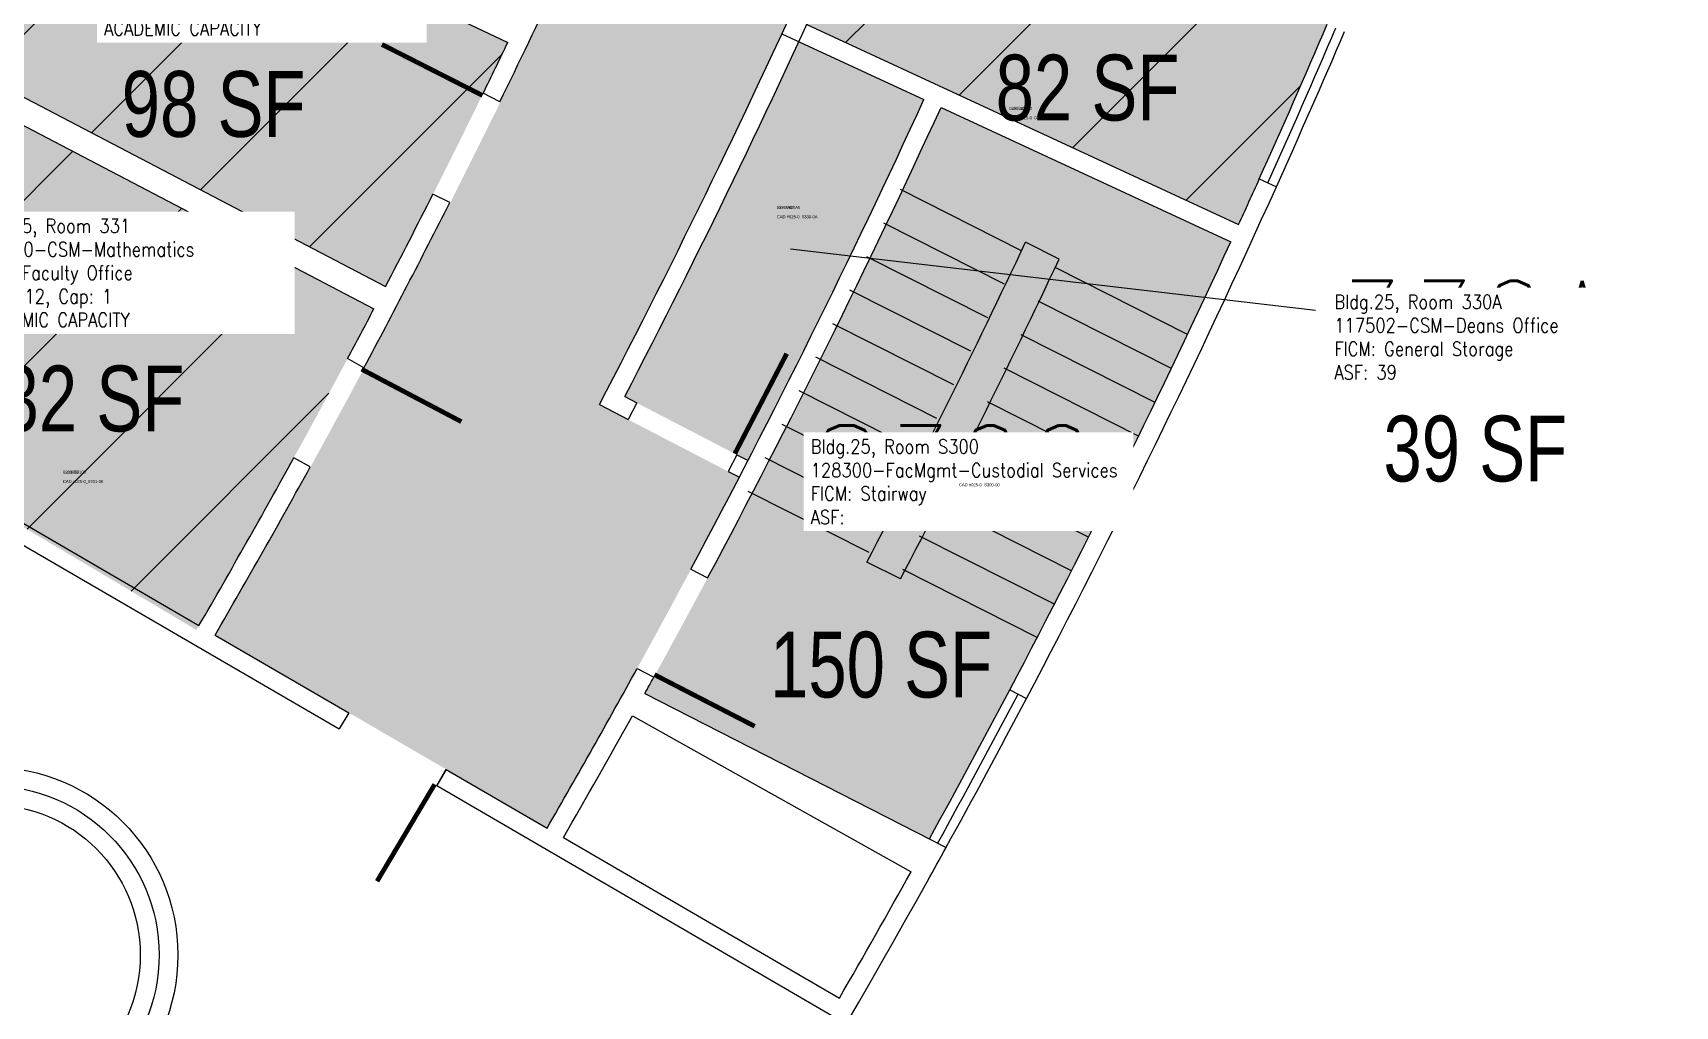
# Model space of a CAD drawing. Header units: inches. Extents: x -325 to 762, y 0 to 3497.
# Drawn here: x -21 to 504, y 355 to 666 of the extents above; entities that cross this region are included whole.
import ezdxf
from ezdxf.enums import TextEntityAlignment as Align

# ---------------------------------------------------------------- set-up
doc = ezdxf.new("R2010")
doc.units = ezdxf.units.IN
doc.header["$LTSCALE"] = 10
doc.header["$MEASUREMENT"] = 0
for name, color, linetype in [('A-DOOR', 2, 'CONTINUOUS'), ('A-FLOR', 3, 'CONTINUOUS'), ('A-GLAZ', 1, 'CONTINUOUS'), ('A-GLAZ-SILL', 2, 'CONTINUOUS'), ('A-IDEN-CNUM', 7, 'CONTINUOUS'), ('A-IDEN-RNUM', 7, 'CONTINUOUS'), ('A-IDEN-SNUM', 4, 'CONTINUOUS'), ('A-IDEN-VNUM', 4, 'CONTINUOUS'), ('A-WALL', 5, 'CONTINUOUS'), ('AREA-TEXT', 3, 'CONTINUOUS'), ('Rooms-Capacity', 4, 'CONTINUOUS'), ('Rooms-Category-Color', 7, 'CONTINUOUS'), ('Rooms-College-Color', 7, 'CONTINUOUS'), ('Rooms-Department-Color', 7, 'CONTINUOUS'), ('Rooms-Division-Color', 7, 'CONTINUOUS'), ('Rooms-Information', 7, 'CONTINUOUS')]:
    doc.layers.add(name, color=color, linetype=linetype)
doc.styles.add('AREA', font='arial.ttf', dxfattribs={"width": 0.75, "height": 24})
doc.styles.add('ROOMSNUMBER', font='txt', dxfattribs={"height": 0.03})
doc.styles.add('ROOMVNUMBER', font='simplex.shx', dxfattribs={"width": 0.85})
pattern_1 = [(45, (0, 0), (-26.51650429449553, 26.51650429449553), [])]

msp = doc.modelspace()

# ---------------------------------------------------------------- hatches: boundary and pattern name
at = {"layer": 'Rooms-Capacity'}
h = msp.add_hatch(dxfattribs=at)
h.set_pattern_fill('ANSI31', color=256, scale=300, style=0)
h.set_pattern_definition(pattern_1)
edge = h.paths.add_edge_path()
edge.add_arc((-2305.089007704202, 1834.524642821109), 2702.99999982212, 332.4688813851261, 334.3169366773582)
edge.add_line((130.8685718291686, 663.0641570375292), (-20.83112920436406, 735.2562753711818))
edge.add_arc((-2305.089007775456, 1834.524642979054), 2534.999999967925, 332.47441857593884, 334.301440062524, ccw=False)
edge.add_line((-57.03938934567714, 662.9880823395206), (-25.1406556515708, 646.3005552268578))
edge.add_line((-25.1406556515708, 646.3005552268578), (-25.13898691523218, 646.30374510819))
edge.add_line((-25.13898691523218, 646.30374510819), (91.82304617029286, 585.1161407572208))
h = msp.add_hatch(dxfattribs=at)
h.set_pattern_fill('ANSI31', color=256, scale=300, style=0)
h.set_pattern_definition(pattern_1)
edge = h.paths.add_edge_path()
edge.add_arc((-2276.852425802612, 1812.192878932505), 2903.999999929438, 335.4348470459906, 336.9657216092209)
edge.add_line((395.6143423990593, 675.9106197874053), (388.2420231477604, 679.0272203641935))
edge.add_arc((-2276.852417251426, 1812.192879856893), 2895.995992417838, 336.9653943457595, 337.024747864695)
edge.add_line((389.4144554996178, 681.7886373973442), (257.0312962197945, 737.7527670995323))
edge.add_arc((-2305.089007424914, 1834.524643758848), 2786.999999960397, 335.27411751227197, 336.8255903493515, ccw=False)
edge.add_line((226.3969368451521, 668.785430322866), (364.3039816619143, 604.919574788305))
h = msp.add_hatch(dxfattribs=at)
h.set_pattern_fill('ANSI31', color=256, scale=300, style=0)
h.set_pattern_definition(pattern_1)
edge = h.paths.add_edge_path()
edge.add_line((88.1167550795958, 578.0314371255217), (-60.74401642742896, 655.9065710031418))
edge.add_line((-60.74401642742896, 655.9065710031418), (-113.0132383591249, 561.3283419799982))
edge.add_line((-113.0132383591249, 561.3283419799982), (31.41572043311453, 475.4975443850262))
edge.add_arc((-2305.089005146739, 1834.524641841421), 2702.999997091702, 329.8155927373088, 332.2993977300895)
at = {"layer": 'Rooms-Category-Color', "true_color": 0xadadad}
h = msp.add_hatch(color=253, dxfattribs=at)
edge = h.paths.add_edge_path()
edge.add_arc((-2305.089012571206, 1834.524642615237), 2685.000004883859, 2.680122461060307, 6.009516619147803, ccw=False)
edge.add_line((376.9740249776528, 1960.074986463877), (400.9176876248107, 1961.838290253188))
edge.add_arc((-2305.089007621355, 1834.524643226175), 2708.999999895975, -0.14923716504131335, 2.6936960249763047, ccw=False)
edge.add_line((403.9018028677688, 1827.468573365825), (361.9015771598802, 1827.438024315516))
edge.add_arc((-2690.659521096482, 1847.663844266196), 3052.628104172004, 356.47616770335486, 359.6203721645956, ccw=False)
edge.add_line((356.1970365421162, 1660.037994353565), (398.0843439215109, 1656.944151733535))
edge.add_arc((-5900.776047770278, 2177.898391182503), 6320.36672619742, 353.81799844341, 355.27204957289626, ccw=False)
edge.add_line((382.8367408813224, 1497.276707780081), (359.0595314988182, 1500.552247639279))
edge.add_arc((-1569.74639093911, 1734.833029545382), 1942.982184993512, 351.48423332969134, 353.07454191912336, ccw=False)
edge.add_line((351.8147101701484, 1447.11319028167), (288.4406572916791, 1455.770688339601))
edge.add_arc((-2305.089007749584, 1834.524643104202), 2621.040000018861, 349.5184109181256, 351.69137152447735, ccw=False)
edge.add_line((272.214784864454, 1357.706184698734), (335.5329564885483, 1348.375857141334))
edge.add_arc((-2305.089006778168, 1834.524648241203), 2684.999999995239, 349.42011848733335, 349.5684337207498, ccw=False)
edge.add_line((334.2656712793992, 1341.542008191812), (357.8805320152328, 1337.257883403915))
edge.add_arc((-2288.648014137146, 1828.422161913715), 2691.719839449023, 329.78649103858254, 349.486203159355, ccw=False)
edge.add_line((37.41831449803567, 473.8849240080444), (143.4365957939312, 412.2582192313848))
edge.add_arc((-2276.852403584197, 1812.192867436944), 2795.999974920815, 329.9542111320351, 331.0300489721218)
edge.add_arc((-2276.852404262776, 1812.192866802184), 2795.99997520704, 331.0300489902369, 332.5713902833464)
edge.add_line((204.8365791067481, 524.2349283662625), (160.1398151628969, 547.4318528720498))
edge.add_arc((-2305.090096059248, 1834.524948450896), 2781.001106053552, 332.4310014235534, 356.2309180593987)
edge.add_line((469.8959433921859, 1651.714574782643), (496.8252698892043, 1649.753485112916))
edge.add_arc((-2305.089007297025, 1834.524643598049), 2807.999999591874, 356.2271145859517, 357.3291228139134)
edge.add_line((499.8606327363536, 1703.675438080448), (502.2477746309028, 1773.498497123363))
edge.add_arc((-2305.089007808687, 1834.524642555099), 2808.000000082714, 358.754695199385, 359.8566391173927)
edge.add_line((502.9022023939774, 1827.498698554467), (475.9020962902591, 1827.490482599008))
edge.add_arc((-2305.089008352737, 1834.52464307847), 2781.000000632348, 359.8550779800285, 382.8913336785271)
edge.add_line((256.891257874169, 2916.290846553617), (303.2755612375506, 2935.736018582017))
edge.add_arc((-2275.305015167632, 1854.746569935257), 2795.999995904811, 22.74434717599586, 24.80482048592064)
edge.add_arc((-2275.3050125855, 1854.746571431475), 2795.999992933196, 24.80482048028733, 25.88065831385877)
edge.add_line((240.2706686520264, 3075.195239933672), (130.0563725979314, 3021.431537893134))
edge.add_arc((-2303.272265501725, 1835.045216972369), 2707.138851899517, 5.986642908536908, 25.991870559764493, ccw=False)
edge.add_line((389.1024915130124, 2117.39062822191), (365.1556280964301, 2115.627088730688))
at = {"layer": 'Rooms-Category-Color', "true_color": 0xfa9ba3}
h = msp.add_hatch(color=241, dxfattribs=at)
edge = h.paths.add_edge_path()
edge.add_arc((-2305.089007704202, 1834.524642821109), 2702.99999982212, 332.4688813851261, 334.3169366773582)
edge.add_line((130.8685718291686, 663.0641570375292), (-20.83112920436406, 735.2562753711818))
edge.add_arc((-2305.089007775456, 1834.524642979054), 2534.999999967925, 332.47441857593884, 334.301440062524, ccw=False)
edge.add_line((-57.03938934567714, 662.9880823395206), (-25.1406556515708, 646.3005552268578))
edge.add_line((-25.1406556515708, 646.3005552268578), (-25.13898691523218, 646.30374510819))
edge.add_line((-25.13898691523218, 646.30374510819), (91.82304617029286, 585.1161407572208))
h = msp.add_hatch(color=241, dxfattribs=at)
edge = h.paths.add_edge_path()
edge.add_arc((-2276.852425802612, 1812.192878932505), 2903.999999929438, 335.4348470459906, 336.9657216092209)
edge.add_line((395.6143423990593, 675.9106197874053), (388.2420231477604, 679.0272203641935))
edge.add_arc((-2276.852417251426, 1812.192879856893), 2895.995992417838, 336.9653943457595, 337.024747864695)
edge.add_line((389.4144554996178, 681.7886373973442), (257.0312962197945, 737.7527670995323))
edge.add_arc((-2305.089007424914, 1834.524643758848), 2786.999999960397, 335.27411751227197, 336.8255903493515, ccw=False)
edge.add_line((226.3969368451521, 668.785430322866), (364.3039816619143, 604.919574788305))
at = {"layer": 'Rooms-Category-Color', "true_color": 0xe3c5e1}
h = msp.add_hatch(color=254, dxfattribs=at)
edge = h.paths.add_edge_path()
edge.add_line((223.8814058121678, 663.338215870901), (263.8025280497968, 644.8504248545505))
edge.add_arc((-2276.852442896974, 1812.19288773375), 2796.000019141168, 332.6943426773992, 335.3228667695739, ccw=False)
edge.add_line((207.5947232944891, 529.5634067687206), (168.2364909192547, 549.9897165172733))
edge.add_arc((-2305.089007048213, 1834.524642835999), 2786.999999251647, 332.5546483717648, 335.1507680671677)
at = {"layer": 'Rooms-Category-Color', "true_color": 0xfa9ba3}
h = msp.add_hatch(color=241, dxfattribs=at)
edge = h.paths.add_edge_path()
edge.add_line((88.1167550795958, 578.0314371255217), (-60.74401642742896, 655.9065710031418))
edge.add_line((-60.74401642742896, 655.9065710031418), (-113.0132383591249, 561.3283419799982))
edge.add_line((-113.0132383591249, 561.3283419799982), (31.41572043311453, 475.4975443850262))
edge.add_arc((-2305.089005146739, 1834.524641841421), 2702.999997091702, 329.8155927373088, 332.2993977300895)
at = {"layer": 'Rooms-Category-Color', "true_color": 0xadadad}
h = msp.add_hatch(color=253, dxfattribs=at)
edge = h.paths.add_edge_path()
edge.add_arc((-2276.852425979009, 1812.192878891632), 2904.000000069777, 331.1015059848636, 335.3164664054992)
edge.add_line((361.8039600291536, 599.4651778046964), (269.2470529006109, 642.3290218110187))
edge.add_arc((-2276.852425762261, 1812.192879270836), 2802.00000004249, 331.0341634050599, 335.322498259072, ccw=False)
edge.add_line((174.6415446662591, 455.2178193707941), (265.5334484988139, 408.8076624735249))
at = {"layer": 'Rooms-College-Color', "true_color": 0xadadad}
h = msp.add_hatch(color=253, dxfattribs=at)
edge = h.paths.add_edge_path()
edge.add_arc((-2305.089012571206, 1834.524642615237), 2685.000004883859, 2.680122461060307, 6.009516619147803, ccw=False)
edge.add_line((376.9740249776528, 1960.074986463877), (400.9176876248107, 1961.838290253188))
edge.add_arc((-2305.089007621355, 1834.524643226175), 2708.999999895975, -0.14923716504131335, 2.6936960249763047, ccw=False)
edge.add_line((403.9018028677688, 1827.468573365825), (361.9015771598802, 1827.438024315516))
edge.add_arc((-2690.659521096482, 1847.663844266196), 3052.628104172004, 356.47616770335486, 359.6203721645956, ccw=False)
edge.add_line((356.1970365421162, 1660.037994353565), (398.0843439215109, 1656.944151733535))
edge.add_arc((-5900.776047770278, 2177.898391182503), 6320.36672619742, 353.81799844341, 355.27204957289626, ccw=False)
edge.add_line((382.8367408813224, 1497.276707780081), (359.0595314988182, 1500.552247639279))
edge.add_arc((-1569.74639093911, 1734.833029545382), 1942.982184993512, 351.48423332969134, 353.07454191912336, ccw=False)
edge.add_line((351.8147101701484, 1447.11319028167), (288.4406572916791, 1455.770688339601))
edge.add_arc((-2305.089007749584, 1834.524643104202), 2621.040000018861, 349.5184109181256, 351.69137152447735, ccw=False)
edge.add_line((272.214784864454, 1357.706184698734), (335.5329564885483, 1348.375857141334))
edge.add_arc((-2305.089006778168, 1834.524648241203), 2684.999999995239, 349.42011848733335, 349.5684337207498, ccw=False)
edge.add_line((334.2656712793992, 1341.542008191812), (357.8805320152328, 1337.257883403915))
edge.add_arc((-2288.648014137146, 1828.422161913715), 2691.719839449023, 329.78649103858254, 349.486203159355, ccw=False)
edge.add_line((37.41831449803567, 473.8849240080444), (143.4365957939312, 412.2582192313848))
edge.add_arc((-2276.852403584197, 1812.192867436944), 2795.999974920815, 329.9542111320351, 331.0300489721218)
edge.add_arc((-2276.852404262776, 1812.192866802184), 2795.99997520704, 331.0300489902369, 332.5713902833464)
edge.add_line((204.8365791067481, 524.2349283662625), (160.1398151628969, 547.4318528720498))
edge.add_arc((-2305.090096059248, 1834.524948450896), 2781.001106053552, 332.4310014235534, 356.2309180593987)
edge.add_line((469.8959433921859, 1651.714574782643), (496.8252698892043, 1649.753485112916))
edge.add_arc((-2305.089007297025, 1834.524643598049), 2807.999999591874, 356.2271145859517, 357.3291228139134)
edge.add_line((499.8606327363536, 1703.675438080448), (502.2477746309028, 1773.498497123363))
edge.add_arc((-2305.089007808687, 1834.524642555099), 2808.000000082714, 358.754695199385, 359.8566391173927)
edge.add_line((502.9022023939774, 1827.498698554467), (475.9020962902591, 1827.490482599008))
edge.add_arc((-2305.089008352737, 1834.52464307847), 2781.000000632348, 359.8550779800285, 382.8913336785271)
edge.add_line((256.891257874169, 2916.290846553617), (303.2755612375506, 2935.736018582017))
edge.add_arc((-2275.305015167632, 1854.746569935257), 2795.999995904811, 22.74434717599586, 24.80482048592064)
edge.add_arc((-2275.3050125855, 1854.746571431475), 2795.999992933196, 24.80482048028733, 25.88065831385877)
edge.add_line((240.2706686520264, 3075.195239933672), (130.0563725979314, 3021.431537893134))
edge.add_arc((-2303.272265501725, 1835.045216972369), 2707.138851899517, 5.986642908536908, 25.991870559764493, ccw=False)
edge.add_line((389.1024915130124, 2117.39062822191), (365.1556280964301, 2115.627088730688))
at = {"layer": 'Rooms-College-Color', "true_color": 0xffe090}
h = msp.add_hatch(color=41, dxfattribs=at)
edge = h.paths.add_edge_path()
edge.add_arc((-2305.089007704202, 1834.524642821109), 2702.99999982212, 332.4688813851261, 334.3169366773582)
edge.add_line((130.8685718291686, 663.0641570375292), (-20.83112920436406, 735.2562753711818))
edge.add_arc((-2305.089007775456, 1834.524642979054), 2534.999999967925, 332.47441857593884, 334.301440062524, ccw=False)
edge.add_line((-57.03938934567714, 662.9880823395206), (-25.1406556515708, 646.3005552268578))
edge.add_line((-25.1406556515708, 646.3005552268578), (-25.13898691523218, 646.30374510819))
edge.add_line((-25.13898691523218, 646.30374510819), (91.82304617029286, 585.1161407572208))
h = msp.add_hatch(color=41, dxfattribs=at)
edge = h.paths.add_edge_path()
edge.add_arc((-2276.852425802612, 1812.192878932505), 2903.999999929438, 335.4348470459906, 336.9657216092209)
edge.add_line((395.6143423990593, 675.9106197874053), (388.2420231477604, 679.0272203641935))
edge.add_arc((-2276.852417251426, 1812.192879856893), 2895.995992417838, 336.9653943457595, 337.024747864695)
edge.add_line((389.4144554996178, 681.7886373973442), (257.0312962197945, 737.7527670995323))
edge.add_arc((-2305.089007424914, 1834.524643758848), 2786.999999960397, 335.27411751227197, 336.8255903493515, ccw=False)
edge.add_line((226.3969368451521, 668.785430322866), (364.3039816619143, 604.919574788305))
h = msp.add_hatch(color=41, dxfattribs=at)
edge = h.paths.add_edge_path()
edge.add_line((223.8814058121678, 663.338215870901), (263.8025280497968, 644.8504248545505))
edge.add_arc((-2276.852442896974, 1812.19288773375), 2796.000019141168, 332.6943426773992, 335.3228667695739, ccw=False)
edge.add_line((207.5947232944891, 529.5634067687206), (168.2364909192547, 549.9897165172733))
edge.add_arc((-2305.089007048213, 1834.524642835999), 2786.999999251647, 332.5546483717648, 335.1507680671677)
h = msp.add_hatch(color=41, dxfattribs=at)
edge = h.paths.add_edge_path()
edge.add_line((88.1167550795958, 578.0314371255217), (-60.74401642742896, 655.9065710031418))
edge.add_line((-60.74401642742896, 655.9065710031418), (-113.0132383591249, 561.3283419799982))
edge.add_line((-113.0132383591249, 561.3283419799982), (31.41572043311453, 475.4975443850262))
edge.add_arc((-2305.089005146739, 1834.524641841421), 2702.999997091702, 329.8155927373088, 332.2993977300895)
at = {"layer": 'Rooms-College-Color', "true_color": 0xadadad}
h = msp.add_hatch(color=253, dxfattribs=at)
edge = h.paths.add_edge_path()
edge.add_arc((-2276.852425979009, 1812.192878891632), 2904.000000069777, 331.1015059848636, 335.3164664054992)
edge.add_line((361.8039600291536, 599.4651778046964), (269.2470529006109, 642.3290218110187))
edge.add_arc((-2276.852425762261, 1812.192879270836), 2802.00000004249, 331.0341634050599, 335.322498259072, ccw=False)
edge.add_line((174.6415446662591, 455.2178193707941), (265.5334484988139, 408.8076624735249))
at = {"layer": 'Rooms-Department-Color', "true_color": 0xacacac}
h = msp.add_hatch(color=253, dxfattribs=at)
edge = h.paths.add_edge_path()
edge.add_arc((-2305.089012571206, 1834.524642615237), 2685.000004883859, 2.680122461060307, 6.009516619147803, ccw=False)
edge.add_line((376.9740249776528, 1960.074986463877), (400.9176876248107, 1961.838290253188))
edge.add_arc((-2305.089007621355, 1834.524643226175), 2708.999999895975, -0.14923716504131335, 2.6936960249763047, ccw=False)
edge.add_line((403.9018028677688, 1827.468573365825), (361.9015771598802, 1827.438024315516))
edge.add_arc((-2690.659521096482, 1847.663844266196), 3052.628104172004, 356.47616770335486, 359.6203721645956, ccw=False)
edge.add_line((356.1970365421162, 1660.037994353565), (398.0843439215109, 1656.944151733535))
edge.add_arc((-5900.776047770278, 2177.898391182503), 6320.36672619742, 353.81799844341, 355.27204957289626, ccw=False)
edge.add_line((382.8367408813224, 1497.276707780081), (359.0595314988182, 1500.552247639279))
edge.add_arc((-1569.74639093911, 1734.833029545382), 1942.982184993512, 351.48423332969134, 353.07454191912336, ccw=False)
edge.add_line((351.8147101701484, 1447.11319028167), (288.4406572916791, 1455.770688339601))
edge.add_arc((-2305.089007749584, 1834.524643104202), 2621.040000018861, 349.5184109181256, 351.69137152447735, ccw=False)
edge.add_line((272.214784864454, 1357.706184698734), (335.5329564885483, 1348.375857141334))
edge.add_arc((-2305.089006778168, 1834.524648241203), 2684.999999995239, 349.42011848733335, 349.5684337207498, ccw=False)
edge.add_line((334.2656712793992, 1341.542008191812), (357.8805320152328, 1337.257883403915))
edge.add_arc((-2288.648014137146, 1828.422161913715), 2691.719839449023, 329.78649103858254, 349.486203159355, ccw=False)
edge.add_line((37.41831449803567, 473.8849240080444), (143.4365957939312, 412.2582192313848))
edge.add_arc((-2276.852403584197, 1812.192867436944), 2795.999974920815, 329.9542111320351, 331.0300489721218)
edge.add_arc((-2276.852404262776, 1812.192866802184), 2795.99997520704, 331.0300489902369, 332.5713902833464)
edge.add_line((204.8365791067481, 524.2349283662625), (160.1398151628969, 547.4318528720498))
edge.add_arc((-2305.090096059248, 1834.524948450896), 2781.001106053552, 332.4310014235534, 356.2309180593987)
edge.add_line((469.8959433921859, 1651.714574782643), (496.8252698892043, 1649.753485112916))
edge.add_arc((-2305.089007297025, 1834.524643598049), 2807.999999591874, 356.2271145859517, 357.3291228139134)
edge.add_line((499.8606327363536, 1703.675438080448), (502.2477746309028, 1773.498497123363))
edge.add_arc((-2305.089007808687, 1834.524642555099), 2808.000000082714, 358.754695199385, 359.8566391173927)
edge.add_line((502.9022023939774, 1827.498698554467), (475.9020962902591, 1827.490482599008))
edge.add_arc((-2305.089008352737, 1834.52464307847), 2781.000000632348, 359.8550779800285, 382.8913336785271)
edge.add_line((256.891257874169, 2916.290846553617), (303.2755612375506, 2935.736018582017))
edge.add_arc((-2275.305015167632, 1854.746569935257), 2795.999995904811, 22.74434717599586, 24.80482048592064)
edge.add_arc((-2275.3050125855, 1854.746571431475), 2795.999992933196, 24.80482048028733, 25.88065831385877)
edge.add_line((240.2706686520264, 3075.195239933672), (130.0563725979314, 3021.431537893134))
edge.add_arc((-2303.272265501725, 1835.045216972369), 2707.138851899517, 5.986642908536908, 25.991870559764493, ccw=False)
edge.add_line((389.1024915130124, 2117.39062822191), (365.1556280964301, 2115.627088730688))
at = {"layer": 'Rooms-Department-Color', "true_color": 0xffe090}
h = msp.add_hatch(color=41, dxfattribs=at)
edge = h.paths.add_edge_path()
edge.add_arc((-2305.089007704202, 1834.524642821109), 2702.99999982212, 332.4688813851261, 334.3169366773582)
edge.add_line((130.8685718291686, 663.0641570375292), (-20.83112920436406, 735.2562753711818))
edge.add_arc((-2305.089007775456, 1834.524642979054), 2534.999999967925, 332.47441857593884, 334.301440062524, ccw=False)
edge.add_line((-57.03938934567714, 662.9880823395206), (-25.1406556515708, 646.3005552268578))
edge.add_line((-25.1406556515708, 646.3005552268578), (-25.13898691523218, 646.30374510819))
edge.add_line((-25.13898691523218, 646.30374510819), (91.82304617029286, 585.1161407572208))
h = msp.add_hatch(color=41, dxfattribs=at)
edge = h.paths.add_edge_path()
edge.add_arc((-2276.852425802612, 1812.192878932505), 2903.999999929438, 335.4348470459906, 336.9657216092209)
edge.add_line((395.6143423990593, 675.9106197874053), (388.2420231477604, 679.0272203641935))
edge.add_arc((-2276.852417251426, 1812.192879856893), 2895.995992417838, 336.9653943457595, 337.024747864695)
edge.add_line((389.4144554996178, 681.7886373973442), (257.0312962197945, 737.7527670995323))
edge.add_arc((-2305.089007424914, 1834.524643758848), 2786.999999960397, 335.27411751227197, 336.8255903493515, ccw=False)
edge.add_line((226.3969368451521, 668.785430322866), (364.3039816619143, 604.919574788305))
h = msp.add_hatch(color=41, dxfattribs=at)
edge = h.paths.add_edge_path()
edge.add_line((223.8814058121678, 663.338215870901), (263.8025280497968, 644.8504248545505))
edge.add_arc((-2276.852442896974, 1812.19288773375), 2796.000019141168, 332.6943426773992, 335.3228667695739, ccw=False)
edge.add_line((207.5947232944891, 529.5634067687206), (168.2364909192547, 549.9897165172733))
edge.add_arc((-2305.089007048213, 1834.524642835999), 2786.999999251647, 332.5546483717648, 335.1507680671677)
h = msp.add_hatch(color=41, dxfattribs=at)
edge = h.paths.add_edge_path()
edge.add_line((88.1167550795958, 578.0314371255217), (-60.74401642742896, 655.9065710031418))
edge.add_line((-60.74401642742896, 655.9065710031418), (-113.0132383591249, 561.3283419799982))
edge.add_line((-113.0132383591249, 561.3283419799982), (31.41572043311453, 475.4975443850262))
edge.add_arc((-2305.089005146739, 1834.524641841421), 2702.999997091702, 329.8155927373088, 332.2993977300895)
at = {"layer": 'Rooms-Department-Color', "true_color": 0xacacac}
h = msp.add_hatch(color=253, dxfattribs=at)
edge = h.paths.add_edge_path()
edge.add_arc((-2276.852425979009, 1812.192878891632), 2904.000000069777, 331.1015059848636, 335.3164664054992)
edge.add_line((361.8039600291536, 599.4651778046964), (269.2470529006109, 642.3290218110187))
edge.add_arc((-2276.852425762261, 1812.192879270836), 2802.00000004249, 331.0341634050599, 335.322498259072, ccw=False)
edge.add_line((174.6415446662591, 455.2178193707941), (265.5334484988139, 408.8076624735249))
at = {"layer": 'Rooms-Division-Color', "true_color": 0xadadad}
h = msp.add_hatch(color=253, dxfattribs=at)
edge = h.paths.add_edge_path()
edge.add_arc((-2305.089012571206, 1834.524642615237), 2685.000004883859, 2.680122461060307, 6.009516619147803, ccw=False)
edge.add_line((376.9740249776528, 1960.074986463877), (400.9176876248107, 1961.838290253188))
edge.add_arc((-2305.089007621355, 1834.524643226175), 2708.999999895975, -0.14923716504131335, 2.6936960249763047, ccw=False)
edge.add_line((403.9018028677688, 1827.468573365825), (361.9015771598802, 1827.438024315516))
edge.add_arc((-2690.659521096482, 1847.663844266196), 3052.628104172004, 356.47616770335486, 359.6203721645956, ccw=False)
edge.add_line((356.1970365421162, 1660.037994353565), (398.0843439215109, 1656.944151733535))
edge.add_arc((-5900.776047770278, 2177.898391182503), 6320.36672619742, 353.81799844341, 355.27204957289626, ccw=False)
edge.add_line((382.8367408813224, 1497.276707780081), (359.0595314988182, 1500.552247639279))
edge.add_arc((-1569.74639093911, 1734.833029545382), 1942.982184993512, 351.48423332969134, 353.07454191912336, ccw=False)
edge.add_line((351.8147101701484, 1447.11319028167), (288.4406572916791, 1455.770688339601))
edge.add_arc((-2305.089007749584, 1834.524643104202), 2621.040000018861, 349.5184109181256, 351.69137152447735, ccw=False)
edge.add_line((272.214784864454, 1357.706184698734), (335.5329564885483, 1348.375857141334))
edge.add_arc((-2305.089006778168, 1834.524648241203), 2684.999999995239, 349.42011848733335, 349.5684337207498, ccw=False)
edge.add_line((334.2656712793992, 1341.542008191812), (357.8805320152328, 1337.257883403915))
edge.add_arc((-2288.648014137146, 1828.422161913715), 2691.719839449023, 329.78649103858254, 349.486203159355, ccw=False)
edge.add_line((37.41831449803567, 473.8849240080444), (143.4365957939312, 412.2582192313848))
edge.add_arc((-2276.852403584197, 1812.192867436944), 2795.999974920815, 329.9542111320351, 331.0300489721218)
edge.add_arc((-2276.852404262776, 1812.192866802184), 2795.99997520704, 331.0300489902369, 332.5713902833464)
edge.add_line((204.8365791067481, 524.2349283662625), (160.1398151628969, 547.4318528720498))
edge.add_arc((-2305.090096059248, 1834.524948450896), 2781.001106053552, 332.4310014235534, 356.2309180593987)
edge.add_line((469.8959433921859, 1651.714574782643), (496.8252698892043, 1649.753485112916))
edge.add_arc((-2305.089007297025, 1834.524643598049), 2807.999999591874, 356.2271145859517, 357.3291228139134)
edge.add_line((499.8606327363536, 1703.675438080448), (502.2477746309028, 1773.498497123363))
edge.add_arc((-2305.089007808687, 1834.524642555099), 2808.000000082714, 358.754695199385, 359.8566391173927)
edge.add_line((502.9022023939774, 1827.498698554467), (475.9020962902591, 1827.490482599008))
edge.add_arc((-2305.089008352737, 1834.52464307847), 2781.000000632348, 359.8550779800285, 382.8913336785271)
edge.add_line((256.891257874169, 2916.290846553617), (303.2755612375506, 2935.736018582017))
edge.add_arc((-2275.305015167632, 1854.746569935257), 2795.999995904811, 22.74434717599586, 24.80482048592064)
edge.add_arc((-2275.3050125855, 1854.746571431475), 2795.999992933196, 24.80482048028733, 25.88065831385877)
edge.add_line((240.2706686520264, 3075.195239933672), (130.0563725979314, 3021.431537893134))
edge.add_arc((-2303.272265501725, 1835.045216972369), 2707.138851899517, 5.986642908536908, 25.991870559764493, ccw=False)
edge.add_line((389.1024915130124, 2117.39062822191), (365.1556280964301, 2115.627088730688))
at = {"layer": 'Rooms-Division-Color', "true_color": 0xffe090}
h = msp.add_hatch(color=41, dxfattribs=at)
edge = h.paths.add_edge_path()
edge.add_arc((-2305.089007704202, 1834.524642821109), 2702.99999982212, 332.4688813851261, 334.3169366773582)
edge.add_line((130.8685718291686, 663.0641570375292), (-20.83112920436406, 735.2562753711818))
edge.add_arc((-2305.089007775456, 1834.524642979054), 2534.999999967925, 332.47441857593884, 334.301440062524, ccw=False)
edge.add_line((-57.03938934567714, 662.9880823395206), (-25.1406556515708, 646.3005552268578))
edge.add_line((-25.1406556515708, 646.3005552268578), (-25.13898691523218, 646.30374510819))
edge.add_line((-25.13898691523218, 646.30374510819), (91.82304617029286, 585.1161407572208))
h = msp.add_hatch(color=41, dxfattribs=at)
edge = h.paths.add_edge_path()
edge.add_arc((-2276.852425802612, 1812.192878932505), 2903.999999929438, 335.4348470459906, 336.9657216092209)
edge.add_line((395.6143423990593, 675.9106197874053), (388.2420231477604, 679.0272203641935))
edge.add_arc((-2276.852417251426, 1812.192879856893), 2895.995992417838, 336.9653943457595, 337.024747864695)
edge.add_line((389.4144554996178, 681.7886373973442), (257.0312962197945, 737.7527670995323))
edge.add_arc((-2305.089007424914, 1834.524643758848), 2786.999999960397, 335.27411751227197, 336.8255903493515, ccw=False)
edge.add_line((226.3969368451521, 668.785430322866), (364.3039816619143, 604.919574788305))
h = msp.add_hatch(color=41, dxfattribs=at)
edge = h.paths.add_edge_path()
edge.add_line((223.8814058121678, 663.338215870901), (263.8025280497968, 644.8504248545505))
edge.add_arc((-2276.852442896974, 1812.19288773375), 2796.000019141168, 332.6943426773992, 335.3228667695739, ccw=False)
edge.add_line((207.5947232944891, 529.5634067687206), (168.2364909192547, 549.9897165172733))
edge.add_arc((-2305.089007048213, 1834.524642835999), 2786.999999251647, 332.5546483717648, 335.1507680671677)
h = msp.add_hatch(color=41, dxfattribs=at)
edge = h.paths.add_edge_path()
edge.add_line((88.1167550795958, 578.0314371255217), (-60.74401642742896, 655.9065710031418))
edge.add_line((-60.74401642742896, 655.9065710031418), (-113.0132383591249, 561.3283419799982))
edge.add_line((-113.0132383591249, 561.3283419799982), (31.41572043311453, 475.4975443850262))
edge.add_arc((-2305.089005146739, 1834.524641841421), 2702.999997091702, 329.8155927373088, 332.2993977300895)
at = {"layer": 'Rooms-Division-Color', "true_color": 0xadadad}
h = msp.add_hatch(color=253, dxfattribs=at)
edge = h.paths.add_edge_path()
edge.add_arc((-2276.852425979009, 1812.192878891632), 2904.000000069777, 331.1015059848636, 335.3164664054992)
edge.add_line((361.8039600291536, 599.4651778046964), (269.2470529006109, 642.3290218110187))
edge.add_arc((-2276.852425762261, 1812.192879270836), 2802.00000004249, 331.0341634050599, 335.322498259072, ccw=False)
edge.add_line((174.6415446662591, 455.2178193707941), (265.5334484988139, 408.8076624735249))

# ---------------------------------------------------------------- linework, layer by layer
at = {"layer": 'A-DOOR'}
for points in [[(122.7943476253436, 646.1419630725859, 1.5, 1.5, 0), (90.69200022530413, 662.4342708303584, 0, 0, 0), (91.03142330434775, 663.1030697268425, 0, 0, 0.414213562373095), (106.8414629326448, 614.7084145774124, 0, 0, 0.414213562373095)], [(203.3786590104937, 531.7514784829622, 1.499999999999999, 1.499999999999999, 0), (219.9610140482133, 563.7049681378072, 0, 0, 0), (220.6267117651017, 563.3595023992699, 0, 0, 0.414213562373095), (172.0908670619701, 547.988367815049, 0, 0, 0.414213562373095)], [(84.18833361950374, 558.7444107155306, 1.5, 1.5, 0), (116.0486796722994, 541.9837917308314, 0, 0, 0), (116.3978592419312, 542.6475489460854, 0, 0, -0.414213562373095), (67.7768942044363, 527.5478218528433, 0, 0, -0.414213562373095)], [(177.7133308054194, 461.2283585998221, 1.5, 1.5, 0), (209.7217769847498, 444.7523344107894, 0, 0, 0), (209.378526471673, 444.0854917862443, 0, 0, 0.414213562373095), (193.8461044953451, 492.5699621574013, 0, 0, 0.414213562373095)], [(107.5174330250607, 426.2059529195531, 1.5, 1.5, 0), (89.12011970591402, 395.2618280756278, 0, 0, 0), (89.76478898909545, 394.8785507059647, 0, 0, -0.414213562373095), (77.21797743078923, 444.2199888606547, 0, 0, -0.414213562373095)]]:
    msp.add_lwpolyline(points, format="xyseb", dxfattribs=at)
at = {"layer": 'A-FLOR'}
for p, q in [((294.985227037339, 596.589129835832), (256.3592723273919, 616.0980323138638)), ((289.5752425343976, 585.8778242501421), (250.9492878244505, 605.3867267309679)), ((284.1652580314562, 575.1665186448945), (245.5393033215091, 594.6754211257203)), ((347.9781023898408, 569.8238927642806), (305.6975776815102, 591.1786175607695)), ((278.7552735285149, 564.4552130452348), (240.1293188073919, 583.9641155148847)), ((342.8205098659978, 558.9851109567089), (300.287593167393, 580.4673119611098)), ((273.3452890367494, 553.7439074483691), (234.7193343044505, 573.252809915225)), ((337.6186248512254, 548.1687000407828), (294.8776086756275, 569.7560063586561)), ((267.9353045226321, 543.0326018263577), (229.3093498015091, 562.5415043295352)), ((332.372458040832, 537.3746546269385), (289.4676241726861, 559.0447007450266)), ((262.5253200308666, 532.3212962350799), (223.8993653097436, 551.8301987214936)), ((327.0820178614244, 526.6029705046667), (284.0576396697447, 548.333395142573)), ((257.1153355167494, 521.6099906326262), (218.4893807956264, 541.1188931078641)), ((321.7473104038522, 515.8536445670752), (278.6476551556275, 537.6220895373253)), ((251.705351013808, 510.8986850357605), (213.0793963038609, 530.4075875109984)), ((316.3683395014391, 505.126674827653), (273.237670663862, 526.9107839376657)), ((246.2953665108666, 500.1873794305129), (207.6694117897437, 519.6962819113387)), ((310.9451067970381, 494.4220605404107), (267.8276861609206, 516.1994783268301)), ((305.4776115642176, 483.7398020098908), (262.4177016579793, 505.4881727299644)), ((299.9658508860753, 473.0799007168962), (257.0077171773896, 494.7768671107469))]:
    msp.add_line(p, q, dxfattribs=at)
for radius in [59.99999999999999, 53.99999999999999, 47.99999999999999]:
    msp.add_circle((-34.50102918583298, 371.727530125062), radius, dxfattribs=at)
at = {"layer": 'A-GLAZ'}
for start, end in [(335.7504571293886, 336.8160980366127), (331.1015059767509, 332.168835672257)]:
    msp.add_arc((-2276.852425809832, 1812.192879106383), 2907, start, end, dxfattribs=at)
at = {"layer": 'A-GLAZ-SILL'}
for radius, start, end in [(2904, 335.7504571293886, 336.8160980366127), (2910, 335.7504571293886, 336.8160980366127), (2904, 331.1015059767509, 332.168835672257), (2910, 331.1015059767509, 332.168835672257)]:
    msp.add_arc((-2276.852425809832, 1812.192879106383), radius, start, end, dxfattribs=at)
at = {"layer": 'A-IDEN-VNUM'}
msp.add_lwpolyline([(388.8249160051346, 577.4502589940093), (221.2127846293151, 597.0813385755755)], dxfattribs=at)
at = {"layer": 'A-WALL'}
for p, q in [((-20.83112920436406, 735.2562753711818), (130.8685718291686, 663.0641570375292)), ((226.3969368451521, 668.785430322866), (364.3039816619143, 604.919574788305)), ((-57.03772566083217, 662.9912748304187), (91.82304617029286, 585.1161407683967)), ((218.436905454962, 665.8596075340165), (263.8025280499146, 644.8504248545496)), ((-60.74401642742896, 655.9065710031418), (88.11675506841993, 578.031437105964)), ((128.3657796644852, 644.1554576815097), (123.0148094930933, 646.8711361275045)), ((269.2470529006109, 642.3290218110187), (361.8039600291536, 599.4651778046964)), ((370.9140648321495, 619.4864562894209), (376.3588627987788, 616.9649267797349)), ((112.3318707012818, 611.9219699413507), (106.981474176167, 614.6373572642906)), ((306.9789355808184, 593.8923739190204), (296.2636494600461, 599.3043688745229)), ((-131.5947755499496, 565.1894539021878), (77.03682576131678, 443.9152932581483)), ((-113.0132383591249, 561.3283419799982), (32.23101958271718, 476.9002142813979)), ((84.93678205099559, 559.1981264757915), (79.69742935907698, 562.124293615575)), ((160.1398151628969, 547.4318528720498), (169.320123885156, 542.6674155933782)), ((168.2364909193193, 549.9897165174814), (172.0912708020598, 547.9891457817857)), ((172.0912708020599, 547.9891457817859), (169.320123885156, 542.6674155933783)), ((67.7768942044363, 527.5478218528433), (62.53841600206351, 530.4735006070687)), ((204.0443780449612, 531.4059806701001), (201.2732311280575, 526.084250481693)), ((204.0443780449612, 531.4059806701002), (207.6004373701413, 529.5604412523489)), ((201.2732311280574, 526.084250481693), (204.8365791067481, 524.2349283662625)), ((189.3753899709568, 494.8712172773658), (194.7107475177631, 492.1248959093346)), ((256.3111690097735, 491.7677394975899), (245.5989808627651, 497.1781697641118)), ((37.41831449803567, 473.8849240080444), (80.10319321241832, 449.0728973071082)), ((172.2060189732597, 463.21966435993), (177.5428619497702, 460.4725783695458)), ((291.2336677351282, 456.4090408007605), (296.5396307409987, 453.6078345323904)), ((174.6415446662591, 455.2178193707941), (270.8799238690422, 406.0777079700483)), ((80.10319321241832, 449.0728973071082), (77.0368257501409, 443.9152932497664)), ((170.673843886821, 448.0744241164057), (259.6692816094742, 398.2361514060749)), ((108.1621022858903, 425.822675544302), (111.1794189178631, 431.0087921707882)), ((111.228469815223, 430.9802796966387), (108.1621023082421, 425.822675541508)), ((111.228469815223, 430.9802796966387), (143.4365957939312, 412.258219217415)), ((108.1621023082421, 425.822675541508), (238.9854694047258, 349.7771772169499)), ((148.6239023433313, 409.2429221826596), (236.8081061058924, 357.9828769532023))]:
    msp.add_line(p, q, dxfattribs=at)
for centre, radius, start, end in [((-2305.089007716508, 1834.524643172975), 2517, 329.7147855022416, 356.2724643991472), ((-2305.089007716508, 1834.524643172975), 2781, 332.4309966213376, 335.7309119283155), ((-2305.089007716508, 1834.524643172975), 2787, 332.5546483719536, 335.7309119283155), ((-2305.089007727684, 1834.524643170181), 2709, 333.9335806499961, 334.8250600662749), ((-2305.089007716508, 1834.524643172975), 2703, 333.9354495651198, 334.316936669747), ((-2276.852425809832, 1812.192879106383), 2796, 331.8913477138682, 335.3228667865211), ((-2276.852425809832, 1812.192879106383), 2802, 331.8932150274471, 335.3224982735616), ((-2276.852425809832, 1812.192879106383), 2904, 335.4348470488709, 335.7504571293886), ((-2305.089007716508, 1834.524643172975), 2703, 332.468881379444, 333.1723232676044), ((-2276.852425809832, 1812.192879106383), 2910, 332.168835672257, 335.7492206239697), ((-2305.089007727684, 1834.524643170181), 2709, 331.9154556979248, 333.1721446577707), ((-2276.852425809832, 1812.192879106383), 2844.64844659808, 332.4658830566729, 334.762238591807), ((-2276.852425809832, 1812.192879106383), 2904, 332.168835672257, 335.3164663974043), ((-2276.852425809832, 1812.192879106383), 2856.64844659808, 332.4689793117584, 334.7556867157795), ((-2305.089007727684, 1834.524643170181), 2703, 331.9178948935724, 332.2993977271248), ((-2305.089007716508, 1834.524643172975), 2787, 332.4309966213376, 332.4312988750447), ((-2305.089007727684, 1834.524643170181), 2703, 329.8499830179451, 331.1547332157294), ((-2305.089007727684, 1834.524643170181), 2709, 329.8499415523427, 331.1539845843285), ((-2276.852425809832, 1812.192879106383), 2796, 329.9542111596751, 331.1534556682035), ((-2276.852425809832, 1812.192879106383), 2802, 331.0341634087803, 331.1569038087297), ((-2276.852425809832, 1812.192879106383), 2802, 329.9539478614066, 330.8670744391121), ((-2276.852425809832, 1812.192879106383), 2910, 330.8627579162409, 331.1053201964552), ((-2276.852425809832, 1812.192879106383), 2910, 321.4830087798455, 330.8627579162409), ((-2276.852425809832, 1812.192879106383), 2904, 329.9496385286811, 330.8629892924751)]:
    msp.add_arc(centre, radius, start, end, dxfattribs=at)

# ---------------------------------------------------------------- texts
at = {"layer": 'A-IDEN-CNUM', "style": 'ROOMSNUMBER'}
for s, p in [('CAD #025-0_0330-00', (290.9976474904702, 638.5457949801339)), ('CAD #025-0_0330-0A', (216.7680518619031, 606.9361877003676)), ('CAD #025-0_0331-00', (-11.2308513632729, 522.4211838007895)), ('CAD #025-0_S300-00', (274.9698705152855, 521.3771593500851))]:
    msp.add_text(s, height=0.9599999999999999, dxfattribs=at).set_placement(p)
at = {"layer": 'A-IDEN-RNUM', "style": 'ROOMSNUMBER'}
for s, p in [('0330-00', (290.9976474904702, 641.5457949801341)), ('0330-A0', (216.7680518619031, 609.9361877003678)), ('0331-00', (-11.2308513632729, 525.4211838007898)), ('S300-00', (274.9698705152855, 524.3771593500853))]:
    msp.add_text(s, height=0.9599999999999999, dxfattribs=at).set_placement(p)
at = {"layer": 'A-IDEN-SNUM', "style": 'ROOMSNUMBER'}
for s, p in [('0250033000', (290.9976474904702, 641.5457949801341)), ('02500330A0', (216.7680518619031, 609.9361877003678)), ('0250033100', (-11.2308513632729, 525.4211838007898)), ('0250S30000', (274.9698705152855, 524.3771593500853))]:
    msp.add_text(s, height=0.9599999999999999, dxfattribs=at).set_placement(p)
at = {"layer": 'A-IDEN-VNUM', "style": 'ROOMVNUMBER', "width": 0.85}
for s, rotation, p in [('332', 359.9999999998846, (1.878252001533584, 665.2716971924519)), ('331', 359.9999999998846, (-40.22265547322265, 572.262431332375)), ('330A', 359.9999999998846, (394.8650469780512, 555.5044105239203)), ('S300', 359.9999999999868, (227.6168886469605, 509.2890304848552))]:
    msp.add_text(s, height=31.5, rotation=rotation, dxfattribs=at).set_placement(p)
at = {"layer": 'AREA-TEXT', "style": 'AREA', "width": 0.75}
for s, p in [('82 SF', (316.0489255349398, 648.6572054643175)), ('98 SF', (36.91459124174571, 643.431861570104)), ('132 SF', (-7.916894995489656, 549.4005285333833)), ('39 SF', (439.9206315684132, 533.4137131453617)), ('150 SF', (250.0973657687441, 464.437638854607))]:
    msp.add_text(s, height=21, dxfattribs=at).set_placement(p, align=Align.MIDDLE_CENTER)

# ---------------------------------------------------------------- next in the draw order: texts
at = {"layer": 'Rooms-Information', "char_height": 4.5, "width": 100.8, "attachment_point": 7, "style": 'ROOMVNUMBER', "bg_fill": 3, "box_fill_scale": 1.5, "bg_fill_color": 256, "bg_fill_true_color": 13158600, "bg_fill_transparency": 0}
for s, insert in [('Bldg.25, Room 332^M^J115400-CSM-Mathematics^M^JFICM: Faculty Office^M^JASF: 112, Cap: 1^M^JACADEMIC CAPACITY', (1.878252001533584, 665.2716971924519)), ('Bldg.25, Room 331^M^J115400-CSM-Mathematics^M^JFICM: Faculty Office^M^JASF: 112, Cap: 1^M^JACADEMIC CAPACITY', (-40.22265547322265, 572.262431332375)), ('Bldg.25, Room 330A^M^J117502-CSM-Deans Office^M^JFICM: General Storage^M^JASF: 39', (394.8650469780512, 555.5044105239203)), ('Bldg.25, Room S300^M^J128300-FacMgmt-Custodial Services^M^JFICM: Stairway^M^JASF: ', (227.6168886469605, 509.2890304848552))]:
    msp.add_mtext(s, dxfattribs=dict(at, insert=insert))

doc.saveas('drawing.dxf')
